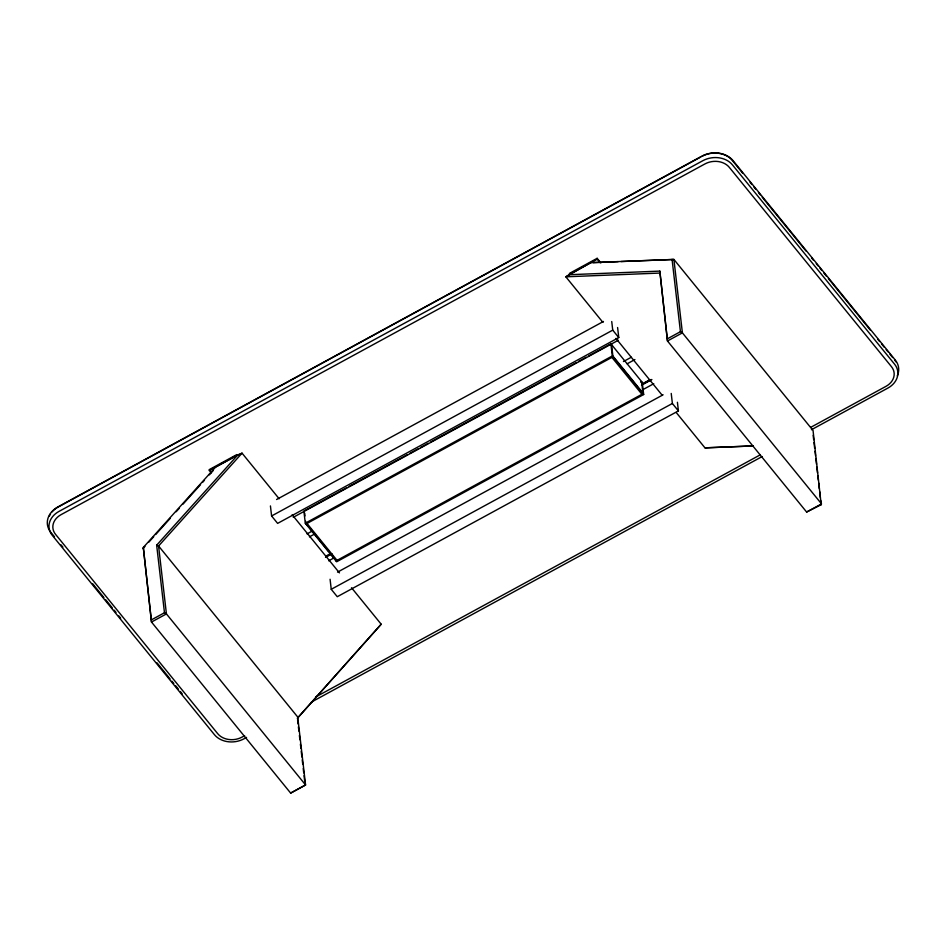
<?xml version="1.0" encoding="UTF-8"?>
<svg xmlns="http://www.w3.org/2000/svg" width="946" height="946" viewBox="0 0 946 946"><rect width="100%" height="100%" fill="white"/><g stroke="black" fill="none" stroke-linecap="round" stroke-linejoin="round"><path stroke-width="1.42" d="M237.966 454.778L215.783 466.863L143.319 547.45L151.502 622.042L290.647 793.091L305.57 784.955L297.718 717.033L158.573 545.996L156.658 545.192L237.966 454.778L242.046 453.169L279.153 498.779M568.475 274.742L659.835 271.112L667.474 340.986L806.619 512.034L821.187 504.715L813.052 430.489L673.907 259.441L590.659 262.657L565.826 276.811L602.933 322.42M621.061 261.545L673.907 259.441L682.397 332.862L667.474 340.986L659.835 271.112M238.167 455.286L242.046 453.169L158.573 545.996L166.425 613.907L151.502 622.042L143.319 547.45M381.191 624.218L297.411 718.215L381.191 624.218L351.51 587.726M143.012 548.621L144.963 546.457M148.865 542.117L153.737 536.689M155.688 534.525L170.315 518.254M176.169 511.739L179.101 508.487M183.004 504.147L200.552 484.624M202.503 482.46L204.454 480.284M209.338 474.868L213.24 470.529M700.832 156.953L58.238 506.985A21.959 17.477 -6.6 0 0 52.03 511.94M597.151 258.317L569.433 273.418L569.539 274.328L597.257 259.228L597.151 258.317L600.887 262.893M209.22 470.6L236.938 455.499L236.831 454.588L209.113 469.689L211.076 472.894M568.416 275.392L565.826 276.811L659.61 273.075M276.587 499.512L603.453 321.463M617.596 327.517L618.767 337.568L277.627 523.386L271.597 515.972L612.736 330.142L611.731 321.534M346.626 487.769L303.879 511.053L305.286 523.209L336.646 561.77L643.67 394.529L642.263 382.373L610.903 343.812L588.873 355.814M349.216 486.35L407.513 454.6M410.103 453.193L417.872 448.948M420.462 447.541L428.242 443.307M430.832 441.9L575.925 362.862M578.514 361.455L586.284 357.221M293.26 517.308L618.377 340.217M305.286 523.209L612.31 355.968L610.903 343.812M307.012 533.899L312.263 531.037M623.438 361.538L631.301 357.257M151.679 619.713L164.474 612.748L166.425 613.907L305.57 784.955L290.647 793.091M667.651 338.656L680.434 331.691L682.397 332.862L821.542 503.899L806.619 512.034M309.425 536.855L314.675 533.993M627.151 363.796L634.932 359.551M640.525 382.125L641.601 381.545L643.008 393.702L335.984 560.943L335.889 560.186M325.661 556.307L329.551 554.19M642.015 383.981L649.796 379.748M325.708 556.756L330.899 553.942M642.074 384.443L651.144 379.5M325.495 557.36L331.975 553.824M641.542 385.199L651.9 379.559M328.652 560.812L333.832 557.986M643.398 389.362L653.757 383.721M337.533 572.141L663.111 394.801M677.419 402.275L678.412 410.895L337.273 596.713L331.242 589.299L672.381 403.481L671.222 393.43M244.636 735.692L242.046 737.111A17.667 14.06 -6.6 0 1 217.734 733.706L55.53 534.313A17.667 14.06 -6.6 0 1 61.076 514.648L704.971 163.918A17.667 14.06 -6.6 0 1 729.283 167.324L891.487 366.705A17.667 14.06 -6.6 0 1 885.941 386.37L810.805 427.308M315.893 696.883L760.277 454.825M246.563 737.407L243.973 738.814A21.462 17.075 -6.6 0 1 214.446 734.687L52.255 535.294A21.462 17.075 -6.6 0 1 58.983 511.419L702.878 160.678A21.462 17.075 -6.6 0 1 732.393 164.817L894.597 364.21A21.462 17.075 -6.6 0 1 887.868 388.085L811.432 429.721M311.34 702.121L762.192 456.54M593.177 262.645L618.128 261.652M704.971 447.848L753.335 445.921L704.971 447.848L676.213 412.503M742.598 173.083L732.346 160.489A21.959 17.477 -6.6 0 0 702.133 156.256M750.06 182.259L751.916 184.553M753.785 186.835L755.653 189.129M758.444 192.57L760.312 194.864M762.169 197.146L805.992 251.009M811.585 257.88L813.442 260.174M816.244 263.615L818.101 265.909M819.969 268.203L821.838 270.485M823.694 272.779L826.497 276.22M828.365 278.514L870.308 330.071M877.77 339.247L879.626 341.53M881.495 343.824L884.297 347.265M886.154 349.559L888.022 351.853M889.89 354.135L892.681 357.576M597.257 259.228L600.06 262.669M612.736 330.142L618.767 337.568M672.381 403.481L678.412 410.895M615.917 338.384L662.306 395.393M612.89 356.039L642.913 392.945M612.31 355.968L643.67 394.529M611.908 357.375L641.932 394.293M307.012 523.457L337.048 560.363M305.865 523.268L307.687 525.515M310.418 528.861L328.617 551.234M330.426 553.469L333.158 556.827M292.137 514.742L339.448 572.898M54.49 536.808L50.765 532.231A22.716 18.08 -6.6 0 1 57.883 506.95L701.778 156.208A22.716 18.08 -6.6 0 1 733.032 160.595L895.235 359.977A22.716 18.08 -6.6 0 1 897.305 375.834M61.017 544.837L62.885 547.131M92.708 583.8L103.894 597.541M105.763 599.835L112.29 607.864M114.147 610.146L116.015 612.44M118.818 615.881L120.674 618.176M157.036 662.862L170.079 678.909M171.947 681.191L173.816 683.485M175.672 685.779L178.475 689.22M180.331 691.514L182.2 693.796M813.17 435.337L813.666 439.677M813.998 442.562L814.672 448.345M815.003 451.242L815.511 455.57M815.842 458.467L816.516 464.25M816.847 467.135L817.51 472.917M817.852 475.803L818.349 480.142M818.68 483.039L819.354 488.81M819.685 491.707L820.359 497.49M820.69 500.375L821.187 504.715M672.074 259.429L680.434 331.691M611.565 344.64L612.973 356.796L305.948 524.037L305.641 521.329M330.083 579.248L331.242 589.299M304.707 513.229L305.014 515.925M297.576 719.646L298.073 723.962M298.404 726.835L298.901 731.152M299.397 735.456L299.906 739.772M300.402 744.088L300.899 748.392M301.23 751.266L301.892 757.025M302.223 759.898L302.732 764.202M303.228 768.519L303.725 772.835M304.056 775.708L304.718 781.455M270.426 505.921L271.597 515.972M156.658 545.192L164.474 612.748M894.549 359.87A21.959 17.477 -6.6 0 1 895.909 361.833M49.358 516.102A21.959 17.477 -6.6 0 1 50.528 513.962"/></g></svg>
